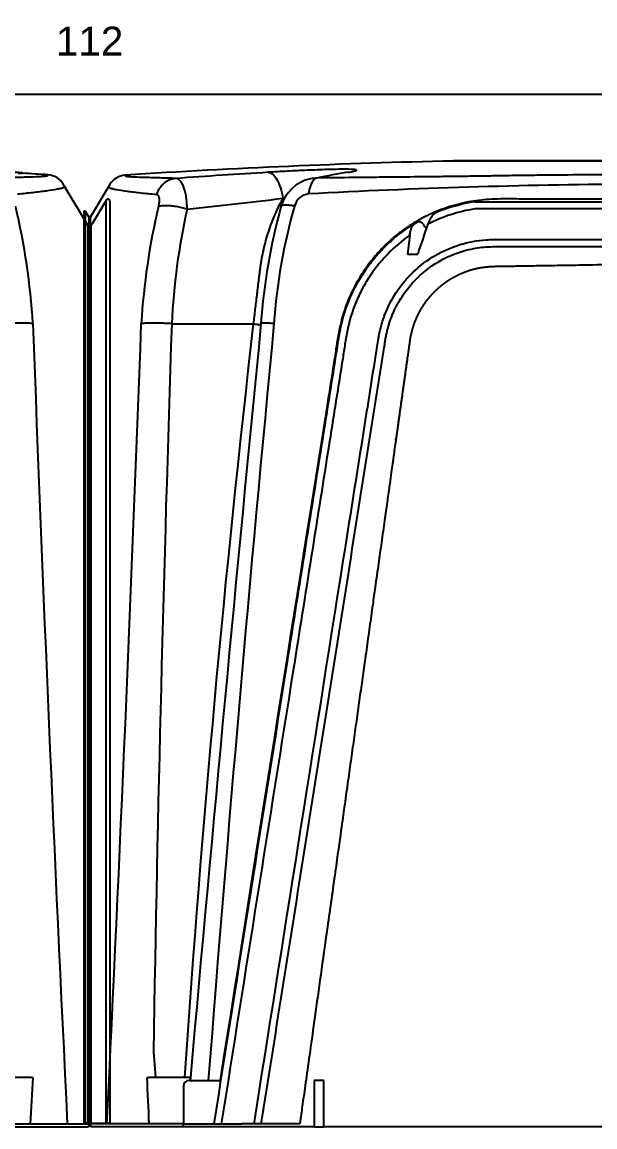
# Model space of a CAD drawing. Header units: millimetres. Extents: x -455371 to 117772, y -78417 to 116564.
# Drawn here: x -52838 to -52542, y 65902 to 66474 of the extents above; entities that cross this region are included whole.
import ezdxf

# ---------------------------------------------------------------- set-up
doc = ezdxf.new("R2010")
doc.units = ezdxf.units.MM
doc.linetypes.add('CENTER2', pattern=[28.575, 19.05, -3.175, 3.175, -3.175])
doc.layers.get('0').update_dxf_attribs({"color": 255})
doc.layers.add('BETON-STOP', color=141, linetype='Continuous')
doc.layers.add('Contorno-Cupolex', color=3, linetype='Continuous')
doc.layers.add('quote', color=5, linetype='Continuous', lineweight=15)
doc.styles.get("Standard").update_dxf_attribs({"font": 'arial.ttf'})
doc.dimstyles.new('scala 1 a 10', dxfattribs={"dimtxt": 15, "dimasz": 25, "dimexe": 0.183, "dimexo": 0.1, "dimgap": 20, "dimtad": 2, "dimdec": 0, "dimlfac": 0.1, "dimzin": 0, "dimdsep": 46, "dimtxsty": 'Standard', "dimblk": 'OBLIQUE', "dimcen": -25, "dimadec": 0, "dimazin": 0, "dimtfac": 1, "dimtdec": 0, "dimtofl": 0, "dimtmove": 0, "dimatfit": 3, "dimfxl": 20, "dimfxlon": 1, "dimtolj": 1, "dimtzin": 0, "dimarcsym": 0})

# ---------------------------------------------------------------- blocks, each defined once
blk = doc.blocks.new('Cupolex H50 prospetto frontale')
at = {"layer": 'Contorno-Cupolex', "linetype": 'Continuous'}
for p, q in [((19817.527, 10356.944), (19799.38, 10356.944)), ((19817.483, 10356.945), (19799.423, 10356.945)), ((19781.649, 10355.727), (19780.646, 10354.058)), ((19781.6, 10355.646), (19780.646, 10354.059)), ((19836.217, 10353.63), (19834.993, 10355.666)), ((19837.172, 10354.933), (19836.429, 10353.697)), ((19837.353, 10354.874), (19837.353, 10307.236)), ((19780.303, 10354.305), (19780.303, 10307.236)), ((19780.559, 10354.059), (19780.396, 10354.331)), ((19780.646, 10354.059), (19780.559, 10354.059)), ((19836.389, 10353.629), (19836.429, 10353.697)), ((19784.849, 10348.536), (19789.062, 10348.536)), ((19783.902, 10310.911), (19784.008, 10309.586)), ((19783.576, 10309.586), (19783.663, 10309.586)), ((19785.783, 10309.586), (19783.663, 10309.586)), ((19785.783, 10309.586), (19785.812, 10309.586)), ((19785.813, 10309.586), (19785.8, 10309.436)), ((19833.3, 10309.586), (19831.123, 10309.586)), ((19833.3, 10309.586), (19833.372, 10309.586)), ((19780.303, 10307.236), (19780.396, 10307.236)), ((19780.56, 10307.236), (19780.396, 10307.236)), ((19780.644, 10307.236), (19780.562, 10307.236)), ((19780.653, 10307.236), (19780.646, 10307.236)), ((19780.653, 10307.186), (19780.653, 10307.236)), ((19785.453, 10307.186), (19780.653, 10307.186)), ((19780.653, 10307.186), (19780.653, 10307.036)), ((19785.453, 10307.036), (19780.653, 10307.036)), ((19831.453, 10307.186), (19836.253, 10307.186)), ((19831.453, 10307.036), (19836.253, 10307.036)), ((19836.253, 10307.236), (19836.253, 10307.186)), ((19836.389, 10307.236), (19836.253, 10307.236)), ((19836.253, 10307.186), (19836.253, 10307.036)), ((19836.389, 10307.236), (19837.168, 10307.236)), ((19837.353, 10307.236), (19837.168, 10307.236))]:
    blk.add_line(p, q, dxfattribs=at)
at = {"layer": 'Contorno-Cupolex'}
blk.add_line((19836.217, 10353.63), (19836.389, 10353.629), dxfattribs=at)
at = {"layer": 'Contorno-Cupolex', "linetype": 'CENTER2'}
blk.add_line((19780.646, 10307.236), (19780.646, 10307.236), dxfattribs=at)
at = {"layer": 'Contorno-Cupolex', "linetype": 'Continuous'}
for centre, radius, start, end in [((19807.901, 9964.537), 392.5, 91.24395, 93.71904), ((19799.423, 10354.945), 2, 90, 91.244), ((19782.506, 10355.212), 1, 93.719, 149), ((19815.732, 9928.795), 428.348, 93.46574, 94.1061), ((19792.476, 10354.012), 2.065, 102.7824, 163.8897), ((19792.64, 10352.032), 4.042, 94.1383, 98.8367), ((19798.077, 10329.425), 27.248, 98.6821, 102.1379), ((19809.006, 9964.537), 392.52, 86.52019, 86.62859), ((19833.126, 10365.563), 9.255, 266.8537, 268.1726), ((19809.006, 9964.537), 392.5, 86.3268, 86.52019), ((19834.087, 10355.232), 1, 31, 86.3268), ((19811.362, 9988.615), 367.144, 90.45392, 93.03635), ((19768.299, 10529.549), 175.945, 275.6576, 277.28055), ((19792.018, 10354.401), 0.849, 97.0097, 165.3876), ((19837.253, 10354.873), 0.1, 0, 149), ((19780.353, 10354.305), 0.05, 31, 180), ((19780.353, 10354.306), 0.05, 0.2332, 123.7355), ((19819.055, 10346.403), 35.843, 166.7958, 176.5771), ((19819.464, 10346.902), 34.653, 167.4005, 177.297), ((19820.933, 10346.278), 31.555, 164.7369, 175.8551), ((19818.885, 10346.631), 28.817, 163.9149, 176.1937), ((19797.031, 10346.293), 36.413, 3.5434, 13.2109), ((16465.498, 10470.25), 3320.01, 357.184752, 357.899136), ((21986.743, 10274.32), 2203.144, 178.06953, 179.048351), ((20610.083, 10254.102), 826.433, 173.438636, 176.150335), ((24183.453, 9917.563), 4415.079, 174.397916, 174.905886), ((21948.796, 10141.492), 2168.571, 174.521139, 175.558296), ((23160.18, 10470.986), 3329.058, 182.107808, 182.820267), ((19353.514, 10289.005), 430.554, 2.42019, 2.73989), ((20068.349, 10284.649), 283.635, 174.95602, 174.98644), ((20122.992, 10292.492), 290.124, 176.6222, 177.09688)]:
    blk.add_arc(centre, radius, start, end, dxfattribs=at)
for points, knots in [([(19785.061, 10356.044), (19784.776, 10356.053), (19784.501, 10356.061), (19784.112, 10356.072), (19783.986, 10356.075), (19783.743, 10356.082), (19783.627, 10356.085), (19783.296, 10356.094), (19783.1, 10356.101), (19782.858, 10356.111), (19782.787, 10356.115), (19782.695, 10356.12), (19782.667, 10356.122), (19782.616, 10356.127), (19782.594, 10356.129), (19782.536, 10356.136), (19782.509, 10356.14), (19782.49, 10356.147), (19782.487, 10356.148), (19782.484, 10356.15), (19782.483, 10356.151), (19782.481, 10356.152), (19782.481, 10356.153), (19782.48, 10356.155), (19782.48, 10356.157), (19782.48, 10356.16), (19782.48, 10356.161), (19782.48, 10356.165), (19782.48, 10356.168), (19782.48, 10356.173), (19782.479, 10356.175), (19782.478, 10356.182), (19782.477, 10356.186), (19782.47, 10356.204), (19782.458, 10356.211), (19782.441, 10356.21)], [0, 0, 0, 0, 0.125, 0.125, 0.1875, 0.1875, 0.25, 0.25, 0.375, 0.375, 0.4375, 0.4375, 0.46875, 0.46875, 0.5, 0.5, 0.5625, 0.5625, 0.578125, 0.578125, 0.585938, 0.585938, 0.59375, 0.59375, 0.609375, 0.609375, 0.625, 0.625, 0.65625, 0.65625, 0.6875, 0.6875, 0.75, 0.75, 1, 1, 1, 1]), ([(19785.645, 10354.461), (19785.644, 10354.565), (19785.64, 10354.671), (19785.625, 10354.874), (19785.614, 10354.973), (19785.585, 10355.163), (19785.568, 10355.254), (19785.536, 10355.383), (19785.525, 10355.424), (19785.501, 10355.504), (19785.489, 10355.542), (19785.449, 10355.65), (19785.42, 10355.715), (19785.374, 10355.8), (19785.357, 10355.827), (19785.324, 10355.875), (19785.307, 10355.898), (19785.253, 10355.957), (19785.216, 10355.988), (19785.14, 10356.03), (19785.101, 10356.042), (19785.061, 10356.044)], [0, 0, 0, 0, 0.125, 0.125, 0.25, 0.25, 0.375, 0.375, 0.4375, 0.4375, 0.5, 0.5, 0.625, 0.625, 0.6875, 0.6875, 0.75, 0.75, 0.875, 0.875, 1, 1, 1, 1]), ([(19793.964, 10356.36), (19794.093, 10356.38), (19794.194, 10356.398), (19794.338, 10356.433), (19794.383, 10356.449), (19794.395, 10356.471), (19794.39, 10356.478), (19794.358, 10356.491), (19794.329, 10356.496), (19794.199, 10356.511), (19794.044, 10356.518), (19793.671, 10356.518), (19793.53, 10356.516), (19793.22, 10356.51), (19793.056, 10356.506), (19792.721, 10356.496), (19792.547, 10356.49), (19792.202, 10356.478), (19792.03, 10356.471), (19791.514, 10356.449), (19791.168, 10356.433), (19790.491, 10356.398), (19790.16, 10356.38), (19789.838, 10356.36)], [0, 0, 0, 0, 0.125, 0.125, 0.25, 0.25, 0.3125, 0.3125, 0.375, 0.375, 0.5, 0.5, 0.5625, 0.5625, 0.625, 0.625, 0.6875, 0.6875, 0.75, 0.75, 0.875, 0.875, 1, 1, 1, 1]), ([(19789.838, 10356.36), (19789.913, 10356.357), (19789.99, 10356.322), (19790.14, 10356.194), (19790.213, 10356.101), (19790.347, 10355.864), (19790.409, 10355.72), (19790.516, 10355.395), (19790.562, 10355.214), (19790.597, 10355.023)], [0, 0, 0, 0, 0.25, 0.25, 0.5, 0.5, 0.75, 0.75, 1, 1, 1, 1]), ([(19808.453, 10356.23), (19807.054, 10356.231), (19805.654, 10356.225), (19803.905, 10356.207), (19803.555, 10356.203), (19802.855, 10356.194), (19802.506, 10356.189), (19802.068, 10356.182), (19801.98, 10356.18), (19801.849, 10356.178), (19801.806, 10356.178), (19801.72, 10356.176), (19801.677, 10356.175), (19801.592, 10356.174), (19801.55, 10356.173), (19801.467, 10356.172), (19801.425, 10356.171), (19801.299, 10356.169), (19801.215, 10356.168), (19800.796, 10356.161), (19800.461, 10356.156), (19799.959, 10356.15), (19799.792, 10356.147), (19799.458, 10356.143), (19799.291, 10356.141), (19798.791, 10356.135), (19798.46, 10356.131), (19797.472, 10356.121), (19796.822, 10356.114), (19795.853, 10356.105), (19795.531, 10356.101), (19794.889, 10356.095), (19794.569, 10356.091), (19793.612, 10356.08), (19792.979, 10356.072), (19792.348, 10356.063)], [0, 0, 0, 0, 0.25, 0.25, 0.3125, 0.3125, 0.375, 0.375, 0.390625, 0.390625, 0.398438, 0.398438, 0.40625, 0.40625, 0.414062, 0.414062, 0.421875, 0.421875, 0.4375, 0.4375, 0.5, 0.5, 0.53125, 0.53125, 0.5625, 0.5625, 0.625, 0.625, 0.75, 0.75, 0.8125, 0.8125, 0.875, 0.875, 1, 1, 1, 1]), ([(19834.151, 10356.23), (19834.135, 10356.231), (19834.123, 10356.225), (19834.116, 10356.207), (19834.115, 10356.203), (19834.113, 10356.194), (19834.112, 10356.189), (19834.113, 10356.182), (19834.113, 10356.18), (19834.113, 10356.178), (19834.113, 10356.178), (19834.113, 10356.176), (19834.113, 10356.175), (19834.112, 10356.174), (19834.112, 10356.173), (19834.111, 10356.172), (19834.11, 10356.171), (19834.107, 10356.169), (19834.104, 10356.168), (19834.087, 10356.161), (19834.061, 10356.156), (19834.005, 10356.15), (19833.983, 10356.147), (19833.934, 10356.143), (19833.907, 10356.141), (19833.817, 10356.135), (19833.747, 10356.131), (19833.511, 10356.121), (19833.319, 10356.114), (19832.994, 10356.105), (19832.879, 10356.101), (19832.641, 10356.095), (19832.516, 10356.091), (19832.131, 10356.08), (19831.859, 10356.072), (19831.577, 10356.063)], [0, 0, 0, 0, 0.25, 0.25, 0.3125, 0.3125, 0.375, 0.375, 0.390625, 0.390625, 0.398438, 0.398438, 0.40625, 0.40625, 0.414062, 0.414062, 0.421875, 0.421875, 0.4375, 0.4375, 0.5, 0.5, 0.53125, 0.53125, 0.5625, 0.5625, 0.625, 0.625, 0.75, 0.75, 0.8125, 0.8125, 0.875, 0.875, 1, 1, 1, 1]), ([(19832.832, 10356.333), (19832.832, 10356.333), (19832.832, 10356.333), (19832.831, 10356.333), (19832.831, 10356.333), (19832.831, 10356.333), (19832.831, 10356.333), (19832.828, 10356.333), (19832.823, 10356.333), (19832.81, 10356.334), (19832.805, 10356.334), (19832.796, 10356.334), (19832.793, 10356.334), (19832.789, 10356.334), (19832.787, 10356.335), (19832.784, 10356.335), (19832.784, 10356.335), (19832.782, 10356.335), (19832.782, 10356.335), (19832.781, 10356.335), (19832.781, 10356.335), (19832.744, 10356.336), (19832.689, 10356.339), (19832.619, 10356.342)], [0.4427245, 0.4427245, 0.4427245, 0.4427245, 0.46875, 0.46875, 0.484375, 0.484375, 0.5, 0.5, 0.625, 0.625, 0.6875, 0.6875, 0.71875, 0.71875, 0.734375, 0.734375, 0.7421875, 0.7421875, 0.7460938, 0.7460938, 0.75, 0.75, 1, 1, 1, 1]), ([(19781.649, 10355.727), (19781.641, 10355.713), (19781.628, 10355.691), (19781.606, 10355.656), (19781.602, 10355.648), (19781.594, 10355.636), (19781.592, 10355.632), (19781.587, 10355.624), (19781.585, 10355.62), (19781.58, 10355.613), (19781.579, 10355.611), (19781.576, 10355.606), (19781.575, 10355.604), (19781.574, 10355.601), (19781.574, 10355.6), (19781.574, 10355.597), (19781.574, 10355.596), (19781.576, 10355.592), (19781.577, 10355.59), (19781.59, 10355.578), (19781.612, 10355.567), (19781.663, 10355.55), (19781.684, 10355.543), (19781.729, 10355.531), (19781.755, 10355.524), (19781.841, 10355.504), (19781.908, 10355.49), (19782.137, 10355.447), (19782.326, 10355.417), (19782.648, 10355.373), (19782.762, 10355.358), (19782.999, 10355.329), (19783.123, 10355.315), (19783.507, 10355.273), (19783.78, 10355.246), (19784.063, 10355.221)], [0, 0, 0, 0, 0.25, 0.25, 0.3125, 0.3125, 0.34375, 0.34375, 0.375, 0.375, 0.390625, 0.390625, 0.40625, 0.40625, 0.414062, 0.414062, 0.421875, 0.421875, 0.4375, 0.4375, 0.5, 0.5, 0.53125, 0.53125, 0.5625, 0.5625, 0.625, 0.625, 0.75, 0.75, 0.8125, 0.8125, 0.875, 0.875, 1, 1, 1, 1]), ([(19832.575, 10355.243), (19832.856, 10355.269), (19833.125, 10355.296), (19833.505, 10355.338), (19833.627, 10355.352), (19833.861, 10355.381), (19833.972, 10355.396), (19834.288, 10355.44), (19834.473, 10355.47), (19834.698, 10355.513), (19834.763, 10355.526), (19834.847, 10355.546), (19834.872, 10355.553), (19834.916, 10355.565), (19834.935, 10355.571), (19834.985, 10355.589), (19835.006, 10355.599), (19835.017, 10355.611), (19835.019, 10355.614), (19835.02, 10355.617), (19835.02, 10355.618), (19835.02, 10355.621), (19835.019, 10355.622), (19835.019, 10355.624), (19835.018, 10355.625), (19835.017, 10355.627), (19835.016, 10355.628), (19835.014, 10355.632), (19835.013, 10355.634), (19835.006, 10355.645), (19835.001, 10355.653), (19834.995, 10355.663), (19834.994, 10355.665), (19834.993, 10355.667)], [0, 0, 0, 0, 0.125, 0.125, 0.1875, 0.1875, 0.25, 0.25, 0.375, 0.375, 0.4375, 0.4375, 0.46875, 0.46875, 0.5, 0.5, 0.5625, 0.5625, 0.578125, 0.578125, 0.5859375, 0.5859375, 0.59375, 0.59375, 0.6015625, 0.6015625, 0.609375, 0.609375, 0.625, 0.625, 0.6875, 0.6875, 0.7028566, 0.7028566, 0.7028566, 0.7028566]), ([(19834.993, 10355.667), (19834.989, 10355.673), (19834.986, 10355.678), (19834.966, 10355.712), (19834.953, 10355.733), (19834.944, 10355.747)], [0.7028566, 0.7028566, 0.7028566, 0.7028566, 0.75, 0.75, 1, 1, 1, 1]), ([(19784.063, 10355.221), (19784.081, 10355.219), (19784.097, 10355.213), (19784.126, 10355.194), (19784.139, 10355.18), (19784.155, 10355.154), (19784.16, 10355.144), (19784.17, 10355.123), (19784.174, 10355.112), (19784.185, 10355.076), (19784.19, 10355.049), (19784.196, 10355.005), (19784.197, 10354.99), (19784.199, 10354.958), (19784.199, 10354.942), (19784.2, 10354.891), (19784.198, 10354.856), (19784.192, 10354.783), (19784.187, 10354.745), (19784.176, 10354.669), (19784.168, 10354.629), (19784.16, 10354.59)], [0, 0, 0, 0, 0.125, 0.125, 0.25, 0.25, 0.3125, 0.3125, 0.375, 0.375, 0.5, 0.5, 0.5625, 0.5625, 0.625, 0.625, 0.75, 0.75, 0.875, 0.875, 1, 1, 1, 1]), ([(19808.453, 10354.973), (19807.335, 10354.973), (19805.78, 10354.977), (19803.661, 10354.965), (19802.37, 10354.988), (19801.563, 10354.98), (19800.975, 10354.945), (19800.433, 10354.879), (19799.894, 10354.776), (19799.353, 10354.634), (19798.819, 10354.456), (19798.296, 10354.242), (19797.787, 10353.994), (19797.297, 10353.712), (19796.828, 10353.399), (19796.383, 10353.056), (19795.966, 10352.686), (19795.575, 10352.289), (19795.209, 10351.864), (19794.869, 10351.413), (19794.558, 10350.937), (19794.279, 10350.441), (19794.034, 10349.93), (19793.827, 10349.409), (19793.658, 10348.882), (19793.528, 10348.346), (19793.418, 10347.763), (19793.309, 10347.038), (19793.123, 10345.833), (19791.098, 10333.181), (19789.338, 10322.003), (19787.346, 10309.436)], [0, 0, 0, 0, 0.0510293, 0.0847875, 0.1046011, 0.1160674, 0.1253169, 0.1341556, 0.1434668, 0.1528243, 0.162242, 0.1717013, 0.1811806, 0.1906513, 0.2000885, 0.2094717, 0.2188014, 0.2280621, 0.2374438, 0.2469161, 0.2564407, 0.2659728, 0.2754575, 0.2848543, 0.2941284, 0.3032084, 0.3125696, 0.3238664, 0.3400154, 0.3738286, 0.9657826, 0.9657826, 0.9657826, 0.9657826]), ([(19790.597, 10355.023), (19790.461, 10354.788), (19790.336, 10354.543), (19790.157, 10354.148), (19790.097, 10354.005), (19789.983, 10353.714), (19789.929, 10353.566), (19789.776, 10353.114), (19789.687, 10352.803), (19789.573, 10352.328), (19789.538, 10352.168), (19789.491, 10351.926), (19789.477, 10351.845), (19789.457, 10351.723), (19789.45, 10351.682), (19789.441, 10351.62), (19789.438, 10351.6), (19789.432, 10351.558), (19789.429, 10351.538), (19789.42, 10351.477), (19789.415, 10351.439), (19789.408, 10351.382), (19789.405, 10351.364), (19789.401, 10351.328), (19789.399, 10351.311), (19789.392, 10351.26), (19789.388, 10351.227), (19789.383, 10351.188), (19789.382, 10351.18), (19789.38, 10351.165), (19789.38, 10351.158), (19789.377, 10351.135), (19789.375, 10351.12), (19789.366, 10351.045), (19789.358, 10350.984), (19789.343, 10350.862), (19789.335, 10350.801), (19789.313, 10350.618), (19789.298, 10350.495), (19789.275, 10350.312), (19789.268, 10350.25), (19789.253, 10350.128), (19789.245, 10350.067), (19789.223, 10349.883), (19789.208, 10349.761), (19789.179, 10349.517), (19789.164, 10349.394), (19789.121, 10349.027), (19789.092, 10348.782), (19789.062, 10348.536)], [0, 0, 0, 0, 0.115376, 0.115376, 0.178563, 0.178563, 0.241751, 0.241751, 0.368126, 0.368126, 0.431313, 0.431313, 0.462907, 0.462907, 0.478704, 0.478704, 0.486602, 0.486602, 0.4945, 0.4945, 0.510297, 0.510297, 0.518196, 0.518196, 0.526094, 0.526094, 0.541891, 0.541891, 0.54584, 0.54584, 0.549789, 0.549789, 0.557688, 0.557688, 0.589282, 0.589282, 0.620875, 0.620875, 0.684063, 0.684063, 0.715657, 0.715657, 0.74725, 0.74725, 0.810438, 0.810438, 0.873625, 0.873625, 1, 1, 1, 1]), ([(19837.168, 10307.236), (19837.168, 10317.034), (19837.168, 10326.832), (19837.168, 10339.079), (19837.167, 10341.528), (19837.167, 10345.203), (19837.167, 10346.427), (19837.167, 10347.805), (19837.167, 10347.958), (19837.167, 10348.263), (19837.167, 10348.414), (19837.167, 10348.864), (19837.167, 10349.161), (19837.167, 10349.746), (19837.167, 10350.036), (19837.167, 10350.597), (19837.167, 10350.868), (19837.167, 10351.389), (19837.167, 10351.64), (19837.167, 10352.122), (19837.167, 10352.355), (19837.167, 10353.01), (19837.167, 10353.39), (19837.167, 10353.876), (19837.167, 10354.025), (19837.167, 10354.289), (19837.167, 10354.403), (19837.167, 10354.6), (19837.167, 10354.681), (19837.167, 10354.81), (19837.167, 10354.857), (19837.167, 10354.902), (19837.167, 10354.912), (19837.167, 10354.925), (19837.167, 10354.925), (19837.167, 10354.925), (19837.167, 10354.925), (19837.167, 10354.925), (19837.167, 10354.925), (19837.167, 10354.925), (19837.167, 10354.925), (19837.167, 10354.925)], [0, 0, 0, 0, 0.5, 0.5, 0.625, 0.625, 0.6875, 0.6875, 0.695313, 0.695313, 0.703125, 0.703125, 0.71875, 0.71875, 0.734375, 0.734375, 0.75, 0.75, 0.765625, 0.765625, 0.78125, 0.78125, 0.8125, 0.8125, 0.828125, 0.828125, 0.84375, 0.84375, 0.859375, 0.859375, 0.875, 0.875, 0.882813, 0.882813, 0.890625, 0.890625, 0.90625, 0.90625, 0.9375, 0.9375, 1, 1, 1, 1]), ([(19780.396, 10354.329), (19780.396, 10354.329), (19780.396, 10354.329), (19780.396, 10354.333), (19780.396, 10354.332), (19780.396, 10354.331), (19780.396, 10354.331), (19780.396, 10354.332), (19780.396, 10354.331), (19780.396, 10354.331), (19780.396, 10354.331), (19780.396, 10354.331)], [0.882456, 0.882456, 0.882456, 0.882456, 0.8828125, 0.8828125, 0.890625, 0.890625, 0.90625, 0.90625, 0.9375, 0.9375, 1, 1, 1, 1]), ([(19780.396, 10307.236), (19780.396, 10316.893), (19780.396, 10326.549), (19780.396, 10338.619), (19780.396, 10341.033), (19780.396, 10344.654), (19780.396, 10345.861), (19780.396, 10347.219), (19780.396, 10347.37), (19780.396, 10347.671), (19780.396, 10347.823), (19780.396, 10348.273), (19780.396, 10348.569), (19780.396, 10349.445), (19780.396, 10350.017), (19780.396, 10350.805), (19780.396, 10351.058), (19780.396, 10351.544), (19780.396, 10351.778), (19780.396, 10352.441), (19780.396, 10352.824), (19780.396, 10353.312), (19780.396, 10353.462), (19780.396, 10353.725), (19780.396, 10353.839), (19780.396, 10354.033), (19780.396, 10354.112), (19780.396, 10354.235), (19780.396, 10354.278), (19780.396, 10354.316), (19780.396, 10354.325), (19780.396, 10354.329)], [0, 0, 0, 0, 0.5, 0.5, 0.625, 0.625, 0.6875, 0.6875, 0.6953125, 0.6953125, 0.703125, 0.703125, 0.71875, 0.71875, 0.75, 0.75, 0.765625, 0.765625, 0.78125, 0.78125, 0.8125, 0.8125, 0.828125, 0.828125, 0.84375, 0.84375, 0.859375, 0.859375, 0.875, 0.875, 0.882456, 0.882456, 0.882456, 0.882456]), ([(19780.56, 10354.059), (19780.56, 10354.059), (19780.56, 10354.059), (19780.56, 10354.057), (19780.56, 10354.06), (19780.56, 10354.056), (19780.56, 10354.033), (19780.56, 10353.948), (19780.56, 10353.885), (19780.56, 10353.718), (19780.56, 10353.615), (19780.56, 10353.37), (19780.56, 10353.226), (19780.56, 10352.907), (19780.56, 10352.73), (19780.56, 10352.153), (19780.56, 10351.693), (19780.56, 10350.94), (19780.56, 10350.677), (19780.56, 10350.128), (19780.56, 10349.84), (19780.56, 10348.953), (19780.56, 10348.345), (19780.56, 10347.083), (19780.56, 10346.451), (19780.56, 10345.188), (19780.56, 10344.557), (19780.56, 10343.294), (19780.56, 10342.663), (19780.56, 10340.769), (19780.56, 10339.506), (19780.56, 10336.981), (19780.56, 10335.718), (19780.56, 10331.93), (19780.56, 10329.405), (19780.56, 10324.354), (19780.56, 10321.829), (19780.56, 10315.281), (19780.56, 10311.259), (19780.56, 10307.236)], [0.0866429, 0.0866429, 0.0866429, 0.0866429, 0.0987797, 0.0987797, 0.115243, 0.115243, 0.1317063, 0.1317063, 0.1481696, 0.1481696, 0.1646329, 0.1646329, 0.1810962, 0.1810962, 0.1975594, 0.1975594, 0.230486, 0.230486, 0.2469493, 0.2469493, 0.2634126, 0.2634126, 0.2963392, 0.2963392, 0.3292657, 0.3292657, 0.3621923, 0.3621923, 0.3951189, 0.3951189, 0.460972, 0.460972, 0.5268252, 0.5268252, 0.6585315, 0.6585315, 0.7902378, 0.7902378, 1, 1, 1, 1]), ([(19780.646, 10307.236), (19780.646, 10311.259), (19780.646, 10315.281), (19780.646, 10321.829), (19780.646, 10324.354), (19780.646, 10329.405), (19780.646, 10331.93), (19780.646, 10335.718), (19780.646, 10336.981), (19780.646, 10339.506), (19780.646, 10340.769), (19780.646, 10342.663), (19780.646, 10343.294), (19780.646, 10344.557), (19780.646, 10345.188), (19780.646, 10346.451), (19780.646, 10347.083), (19780.646, 10348.345), (19780.646, 10348.953), (19780.646, 10349.84), (19780.646, 10350.128), (19780.646, 10350.677), (19780.646, 10350.94), (19780.646, 10351.693), (19780.646, 10352.153), (19780.646, 10352.73), (19780.646, 10352.907), (19780.646, 10353.226), (19780.646, 10353.37), (19780.646, 10353.615), (19780.646, 10353.718), (19780.646, 10353.885), (19780.646, 10353.948), (19780.646, 10354.033), (19780.646, 10354.056), (19780.646, 10354.06), (19780.646, 10354.057), (19780.646, 10354.059), (19780.646, 10354.059), (19780.646, 10354.059)], [0, 0, 0, 0, 0.2097622, 0.2097622, 0.3414685, 0.3414685, 0.4731748, 0.4731748, 0.539028, 0.539028, 0.6048811, 0.6048811, 0.6378077, 0.6378077, 0.6707343, 0.6707343, 0.7036608, 0.7036608, 0.7365874, 0.7365874, 0.7530507, 0.7530507, 0.769514, 0.769514, 0.8024406, 0.8024406, 0.8189038, 0.8189038, 0.8353671, 0.8353671, 0.8518304, 0.8518304, 0.8682937, 0.8682937, 0.884757, 0.884757, 0.9012203, 0.9012203, 0.9133571, 0.9133571, 0.9133571, 0.9133571]), ([(19836.217, 10353.63), (19836.217, 10353.63), (19836.217, 10353.63), (19836.217, 10353.63), (19836.217, 10353.629), (19836.217, 10353.63), (19836.217, 10353.633), (19836.217, 10353.588), (19836.217, 10353.547), (19836.217, 10353.425), (19836.217, 10353.345), (19836.217, 10353.185), (19836.217, 10353.117), (19836.217, 10353.042)], [0.0888725, 0.0888725, 0.0888725, 0.0888725, 0.09375, 0.09375, 0.109375, 0.109375, 0.125, 0.125, 0.140625, 0.140625, 0.15625, 0.15625, 0.16592518, 0.16592518, 0.16592518, 0.16592518]), ([(19836.389, 10353.42), (19836.389, 10353.443), (19836.389, 10353.465), (19836.389, 10353.545), (19836.389, 10353.586), (19836.389, 10353.632), (19836.389, 10353.63), (19836.389, 10353.629), (19836.389, 10353.63), (19836.389, 10353.63), (19836.389, 10353.63), (19836.389, 10353.63)], [0.85434264, 0.85434264, 0.85434264, 0.85434264, 0.859375, 0.859375, 0.875, 0.875, 0.890625, 0.890625, 0.90625, 0.90625, 0.91345984, 0.91345984, 0.91345984, 0.91345984]), ([(19836.389, 10307.236), (19836.389, 10316.703), (19836.389, 10326.168), (19836.389, 10338), (19836.389, 10340.367), (19836.389, 10343.916), (19836.389, 10345.099), (19836.389, 10346.578), (19836.389, 10346.874), (19836.389, 10347.466), (19836.389, 10347.763), (19836.389, 10348.347), (19836.389, 10348.636), (19836.389, 10349.203), (19836.389, 10349.484), (19836.389, 10350.296), (19836.389, 10350.793), (19836.389, 10351.474), (19836.389, 10351.69), (19836.389, 10352.087), (19836.389, 10352.27), (19836.389, 10352.772), (19836.389, 10353.047), (19836.389, 10353.312), (19836.389, 10353.37), (19836.389, 10353.42)], [0, 0, 0, 0, 0.5, 0.5, 0.625, 0.625, 0.6875, 0.6875, 0.703125, 0.703125, 0.71875, 0.71875, 0.734375, 0.734375, 0.75, 0.75, 0.78125, 0.78125, 0.796875, 0.796875, 0.8125, 0.8125, 0.84375, 0.84375, 0.8543426, 0.8543426, 0.8543426, 0.8543426]), ([(19836.217, 10353.042), (19836.217, 10352.996), (19836.217, 10352.947), (19836.217, 10352.76), (19836.217, 10352.606), (19836.217, 10352.1), (19836.217, 10351.703), (19836.217, 10350.789), (19836.217, 10350.287), (19836.217, 10349.478), (19836.217, 10349.196), (19836.217, 10348.622), (19836.217, 10348.331), (19836.217, 10348.035), (19836.217, 10348.032), (19836.217, 10348.028)], [0.1659252, 0.1659252, 0.1659252, 0.1659252, 0.171875, 0.171875, 0.1875, 0.1875, 0.21875, 0.21875, 0.25, 0.25, 0.265625, 0.265625, 0.28125, 0.28125, 0.2814215, 0.2814215, 0.2814215, 0.2814215]), ([(19836.217, 10348.028), (19836.217, 10347.885), (19836.217, 10347.74), (19836.217, 10347.448), (19836.217, 10347.3), (19836.217, 10346.855), (19836.217, 10346.559), (19836.217, 10345.079), (19836.217, 10343.895), (19836.218, 10340.343), (19836.218, 10337.975), (19836.218, 10326.777), (19836.218, 10317.947), (19836.218, 10309.117)], [0.2814215, 0.2814215, 0.2814215, 0.2814215, 0.2890625, 0.2890625, 0.296875, 0.296875, 0.3125, 0.3125, 0.375, 0.375, 0.5, 0.5, 0.9660415, 0.9660415, 0.9660415, 0.9660415])]:
    blk.add_open_spline(points, degree=3, knots=knots, dxfattribs=at)
for points, weights in [([(19785.061, 10356.044), (19784.319, 10355.987), (19784.063, 10355.221)], [1, 0.837824847317, 1]), ([(19792.348, 10356.063), (19792.018, 10356.007), (19791.914, 10355.243)], [1, 0.838288024156, 1]), ([(19785.645, 10354.461), (19784.66, 10354.75), (19784.16, 10354.59)], [1, 0.774238593566, 1]), ([(19791.196, 10354.615), (19790.543, 10354.732), (19790.492, 10354.585)], [1, 0.863641637313, 1]), ([(19784.849, 10348.536), (19783.826, 10348.607), (19783.277, 10348.543)], [1, 0.79087233888, 1]), ([(19789.062, 10348.536), (19789.254, 10348.507), (19789.454, 10348.484)], [1, 0.98841600568, 1]), ([(19790.132, 10348.544), (19789.473, 10348.59), (19789.461, 10348.559)], [1, 0.873180041947, 1]), ([(19833.374, 10348.544), (19832.825, 10348.608), (19831.803, 10348.536)], [1, 0.790857145009, 1])]:
    blk.add_rational_spline(points, weights, degree=2, dxfattribs=at)
for points in [[(19836.389, 10353.629), (19836.389, 10353.629), (19836.389, 10353.629), (19836.389, 10353.629)], [(19836.218, 10309.117), (19836.218, 10308.473), (19836.218, 10307.83), (19836.218, 10307.186)]]:
    blk.add_open_spline(points, degree=3, dxfattribs=at)
blk = doc.blocks.new('beton stop H50')
at = {"layer": 'BETON-STOP'}
for p, q in [((20133.558, 10075.907), (20133.689, 10075.94)), ((20134.473, 10076.093), (20134.473, 10076.094)), ((20134.473, 10076.094), (20141.977, 10076.094)), ((20131.362, 10074.971), (20131.508, 10075.058)), ((20131.853, 10074.834), (20131.873, 10074.794)), ((20131.873, 10074.794), (20131.997, 10074.794)), ((20131.109, 10074.37), (20130.982, 10073.394)), ((20130.982, 10073.394), (20131.518, 10073.394)), ((20119.713, 10030.694), (20120.271, 10030.694)), ((20120.271, 10030.694), (20121.01, 10030.694)), ((20121.01, 10030.694), (20121.259, 10030.694)), ((20121.259, 10030.694), (20121.355, 10030.694)), ((20126.663, 10030.694), (20126.163, 10030.694)), ((20126.163, 10030.694), (20126.163, 10028.294)), ((20126.663, 10028.294), (20126.663, 10030.694)), ((20119.413, 10030.394), (20119.413, 10028.444)), ((20119.413, 10028.294), (20119.413, 10028.444)), ((20119.413, 10028.444), (20122.413, 10028.444)), ((20122.413, 10028.294), (20119.413, 10028.294)), ((20125.425, 10028.444), (20122.413, 10028.444)), ((20126.163, 10028.294), (20122.413, 10028.294)), ((20126.163, 10028.294), (20126.663, 10028.294)), ((20142.163, 10028.294), (20126.663, 10028.294))]:
    blk.add_line(p, q, dxfattribs=at)
for centre, radius, start, end in [((20135.664, 10067.922), 7.893, 98.7362, 117.2644), ((20135.663, 10067.938), 8.241, 98.298, 113.0419), ((20138.857, 9139.345), 936.388, 89.806774, 90.268745), ((20173.029, 10060.001), 43.618, 159.9744, 162.1193), ((20119.713, 10030.394), 0.3, 90, 180)]:
    blk.add_arc(centre, radius, start, end, dxfattribs=at)
blk.add_open_spline([(20134.34, 10076.073), (20134.326, 10076.071), (20134.312, 10076.067), (20134.299, 10076.061)], degree=3, dxfattribs=at)
for points, degree, knots in [([(20132.437, 10075.522), (20132.401, 10075.507), (20132.366, 10075.481), (20132.314, 10075.429), (20132.297, 10075.41), (20132.263, 10075.366), (20132.246, 10075.342), (20132.196, 10075.266), (20132.164, 10075.208), (20132.119, 10075.113), (20132.104, 10075.079), (20132.075, 10075.01), (20132.062, 10074.975), (20132.048, 10074.938)], 3, [0, 0, 0, 0, 0.25, 0.25, 0.375, 0.375, 0.5, 0.5, 0.75, 0.75, 0.875, 0.875, 1, 1, 1, 1]), ([(20120.998, 10028.444), (20122.26, 10036.41), (20123.524, 10044.377), (20125.421, 10056.327), (20126.054, 10060.31), (20126.844, 10065.289), (20127.002, 10066.285), (20127.239, 10067.778), (20127.318, 10068.276), (20127.437, 10069.023), (20127.473, 10069.273), (20127.574, 10069.765), (20127.636, 10070.009), (20127.78, 10070.491), (20127.863, 10070.729), (20128.053, 10071.2), (20128.16, 10071.434), (20128.512, 10072.117), (20128.785, 10072.545), (20129.251, 10073.147), (20129.416, 10073.341), (20129.764, 10073.715), (20129.948, 10073.896), (20130.52, 10074.406), (20130.928, 10074.707), (20131.362, 10074.971)], 3, [0, 0, 0, 0, 0.5, 0.5, 0.75, 0.75, 0.8125, 0.8125, 0.84375, 0.84375, 0.859375, 0.859375, 0.875, 0.875, 0.890625, 0.890625, 0.90625, 0.90625, 0.9375, 0.9375, 0.953125, 0.953125, 0.96875, 0.96875, 1, 1, 1, 1]), ([(20131.109, 10074.37), (20131.119, 10074.444), (20131.132, 10074.513), (20131.164, 10074.64), (20131.182, 10074.699), (20131.225, 10074.804), (20131.249, 10074.849), (20131.302, 10074.923), (20131.331, 10074.952), (20131.362, 10074.971)], 3, [0, 0, 0, 0, 0.25, 0.25, 0.5, 0.5, 0.75, 0.75, 1, 1, 1, 1]), ([(20131.508, 10075.058), (20131.535, 10075.074), (20131.563, 10075.081), (20131.607, 10075.08), (20131.621, 10075.077), (20131.651, 10075.068), (20131.666, 10075.061), (20131.696, 10075.042), (20131.711, 10075.031), (20131.74, 10075.003), (20131.755, 10074.987), (20131.799, 10074.932), (20131.826, 10074.887), (20131.853, 10074.834)], 3, [0, 0, 0, 0, 0.25, 0.25, 0.375, 0.375, 0.5, 0.5, 0.625, 0.625, 0.75, 0.75, 1, 1, 1, 1]), ([(20131.109, 10074.37), (20130.7, 10074.083), (20130.319, 10073.759), (20129.792, 10073.215), (20129.624, 10073.025), (20129.31, 10072.633), (20129.163, 10072.431), (20128.889, 10072.013), (20128.762, 10071.798), (20128.527, 10071.355), (20128.419, 10071.126), (20128.13, 10070.426), (20127.987, 10069.95), (20127.861, 10069.345), (20127.839, 10069.224), (20127.799, 10068.98), (20127.78, 10068.858), (20127.722, 10068.491), (20127.683, 10068.247), (20127.567, 10067.515), (20127.49, 10067.026), (20127.257, 10065.561), (20127.102, 10064.584), (20126.327, 10059.7), (20125.706, 10055.793), (20123.846, 10044.072), (20122.606, 10036.258), (20121.368, 10028.444)], 3, [0, 0, 0, 0, 0.03125, 0.03125, 0.046875, 0.046875, 0.0625, 0.0625, 0.078125, 0.078125, 0.09375, 0.09375, 0.125, 0.125, 0.132813, 0.132813, 0.140625, 0.140625, 0.15625, 0.15625, 0.1875, 0.1875, 0.25, 0.25, 0.5, 0.5, 1, 1, 1, 1]), ([(20123.063, 10028.444), (20124.572, 10037.972), (20126.131, 10047.816), (20128.08, 10060.12), (20128.47, 10062.581), (20128.957, 10065.657), (20129.054, 10066.272), (20129.249, 10067.503), (20129.347, 10068.12), (20129.457, 10068.811), (20129.469, 10068.886), (20129.49, 10069.024), (20129.501, 10069.089), (20129.534, 10069.275), (20129.558, 10069.389), (20129.64, 10069.732), (20129.709, 10069.958), (20129.949, 10070.616), (20130.156, 10071.029), (20130.666, 10071.802), (20130.967, 10072.162), (20131.644, 10072.804), (20132.02, 10073.085), (20132.826, 10073.555), (20133.256, 10073.744), (20134.135, 10074.015), (20134.584, 10074.097), (20135.181, 10074.137), (20135.302, 10074.141), (20135.499, 10074.143), (20135.567, 10074.143), (20135.715, 10074.142), (20135.794, 10074.143), (20136.185, 10074.143), (20136.496, 10074.143), (20137.43, 10074.142), (20138.053, 10074.143), (20139.922, 10074.143), (20141.168, 10074.143), (20142.413, 10074.143)], 3, [0, 0, 0, 0, 0.5, 0.5, 0.625, 0.625, 0.65625, 0.65625, 0.6875, 0.6875, 0.691406, 0.691406, 0.695312, 0.695312, 0.703125, 0.703125, 0.71875, 0.71875, 0.75, 0.75, 0.78125, 0.78125, 0.8125, 0.8125, 0.84375, 0.84375, 0.875, 0.875, 0.882812, 0.882812, 0.886719, 0.886719, 0.890625, 0.890625, 0.90625, 0.90625, 0.9375, 0.9375, 1, 1, 1, 1]), ([(20123.433, 10028.444), (20124.156, 10033.011), (20125.245, 10039.886), (20126.7, 10049.07), (20127.797, 10055.996), (20128.711, 10061.767), (20129.35, 10065.807), (20129.648, 10067.683), (20129.773, 10068.477), (20129.819, 10068.759), (20129.852, 10068.977), (20129.892, 10069.205), (20129.941, 10069.427), (20129.995, 10069.63), (20130.113, 10070.026), (20130.355, 10070.634), (20130.812, 10071.396), (20131.387, 10072.083), (20132.279, 10072.864), (20133.346, 10073.427), (20134.499, 10073.721), (20135.19, 10073.78), (20135.68, 10073.777), (20136.062, 10073.778), (20136.731, 10073.777), (20137.877, 10073.777), (20139.835, 10073.777), (20141.411, 10073.777), (20142.413, 10073.777)], 3, [0, 0, 0, 0, 0.247753, 0.372985, 0.498218, 0.623451, 0.686067, 0.717375, 0.725202, 0.729131, 0.732712, 0.736995, 0.741519, 0.744877, 0.748234, 0.763673, 0.77975, 0.795578, 0.811398, 0.843021, 0.858859, 0.874812, 0.879946, 0.885054, 0.895272, 0.915707, 0.946359, 1, 1, 1, 1]), ([(20142.413, 10072.856), (20135.468, 10072.742), (20135.425, 10072.741), (20135.054, 10072.729), (20134.708, 10072.665), (20134.366, 10072.602), (20134.033, 10072.482), (20133.7, 10072.362), (20133.388, 10072.191), (20133.078, 10072.022), (20132.799, 10071.807), (20132.521, 10071.593), (20132.28, 10071.339), (20132.039, 10071.085), (20131.841, 10070.797), (20131.644, 10070.512), (20131.496, 10070.204), (20131.349, 10069.896), (20131.25, 10069.562), (20131.2, 10069.397), (20131.164, 10069.229), (20131.145, 10069.144), (20131.13, 10069.061), (20131.117, 10068.986), (20131.104, 10068.895), (20131.101, 10068.873), (20131.092, 10068.807), (20131.085, 10068.754), (20131.078, 10068.708), (20131.075, 10068.684), (20131.048, 10068.491), (20131.025, 10068.329), (20130.987, 10068.059), (20130.885, 10067.332), (20130.744, 10066.331), (20130.502, 10064.602), (20130.259, 10062.873), (20130.186, 10062.348), (20129.288, 10055.957), (20128.529, 10050.554), (20127.346, 10042.125), (20125.608, 10029.749), (20125.425, 10028.444)], 2, [0, 0, 0, 0.127885, 0.127885, 0.143871, 0.143871, 0.159857, 0.159857, 0.175842, 0.175842, 0.191828, 0.191828, 0.207814, 0.207814, 0.223799, 0.223799, 0.239785, 0.239785, 0.255771, 0.255771, 0.263764, 0.263764, 0.26776, 0.26776, 0.271757, 0.271757, 0.273755, 0.273755, 0.275753, 0.275753, 0.279749, 0.279749, 0.287742, 0.287742, 0.319714, 0.319714, 0.383656, 0.383656, 0.511542, 0.511542, 0.767313, 0.767313, 1, 1, 1])]:
    blk.add_open_spline(points, degree=degree, knots=knots, dxfattribs=at)
blk = doc.blocks.new('_Oblique')
at = {"color": 0, "linetype": 'ByBlock', "lineweight": -2}
blk.add_line((-0.5, -0.5), (0.5, 0.5), dxfattribs=at)
blk = doc.blocks.new('*D2234')
at = {"layer": 'Defpoints', "color": 0, "transparency": 16777216}
for p in [(-52245.6, 66436.51), (-53360.65, 65903.48), (-52245.6, 65903.73)]:
    blk.add_point(p, dxfattribs=at)
at = {"layer": 'quote', "color": 0, "lineweight": -2, "transparency": 16777216}
for p, q in [((-53360.65, 66416.51), (-53360.65, 66436.69)), ((-53360.65, 66436.51), (-52245.6, 66436.51)), ((-52245.6, 66416.51), (-52245.6, 66436.69))]:
    blk.add_line(p, q, dxfattribs=at)
at = {"layer": 'quote', "color": 0, "lineweight": -2, "transparency": 16777216, "xscale": 25, "yscale": 25, "zscale": 25, "rotation": 180}
blk.add_blockref('_Oblique', (-53360.65, 66436.51), dxfattribs=at)
at = {"layer": 'quote', "color": 0, "lineweight": -2, "transparency": 16777216, "xscale": 25, "yscale": 25, "zscale": 25}
blk.add_blockref('_Oblique', (-52245.6, 66436.51), dxfattribs=at)
at = {"layer": 'quote', "color": 0, "transparency": 16777216, "insert": (-52803.12, 66464.04), "char_height": 15, "attachment_point": 5}
blk.add_mtext('\\A1;112', dxfattribs=at)

msp = doc.modelspace()

# ---------------------------------------------------------------- block references
at = {"xscale": 10.01836209701863, "yscale": 10.01836209701863, "zscale": 10.01836209701863}
for name, p in [('Cupolex H50 prospetto frontale', (-251530.39, -37357.64)), ('Cupolex H50 prospetto frontale', (-250972.37, -37357.64)), ('beton stop H50', (-254318.1, -34565.1))]:
    msp.add_blockref(name, p, dxfattribs=at)

# ---------------------------------------------------------------- dimensions: what is measured, and where the dimension line sits
at = {"layer": 'quote'}
dim = msp.add_linear_dim(base=(-52245.6, 66436.51), p1=(-53360.65, 65903.48), p2=(-52245.6, 65903.73), dimstyle='scala 1 a 10', dxfattribs=at)
dim.commit()
dim.dimension.update_dxf_attribs({"geometry": '*D2234', "text_midpoint": (-52803.12, 66464.04)})

doc.saveas('drawing.dxf')
